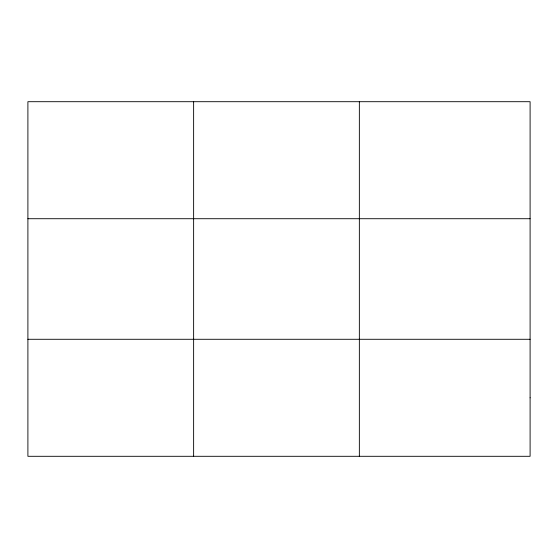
<?xml version="1.0" encoding="UTF-8"?>
<svg xmlns="http://www.w3.org/2000/svg" width="558" height="558" viewBox="0 0 558 558"><rect width="100%" height="100%" fill="white"/><g stroke="black" fill="none" stroke-linecap="round" stroke-linejoin="round"><path stroke-width="0.84" d="M193.626 456.298L193.626 101.702M359.352 456.298L359.352 101.702M27.9 218.715L530.1 218.715M27.9 339.285L530.1 339.285M530.1 397.791L530.1 456.298L27.9 456.298L27.9 101.702L530.1 101.702L530.1 397.791"/></g></svg>
